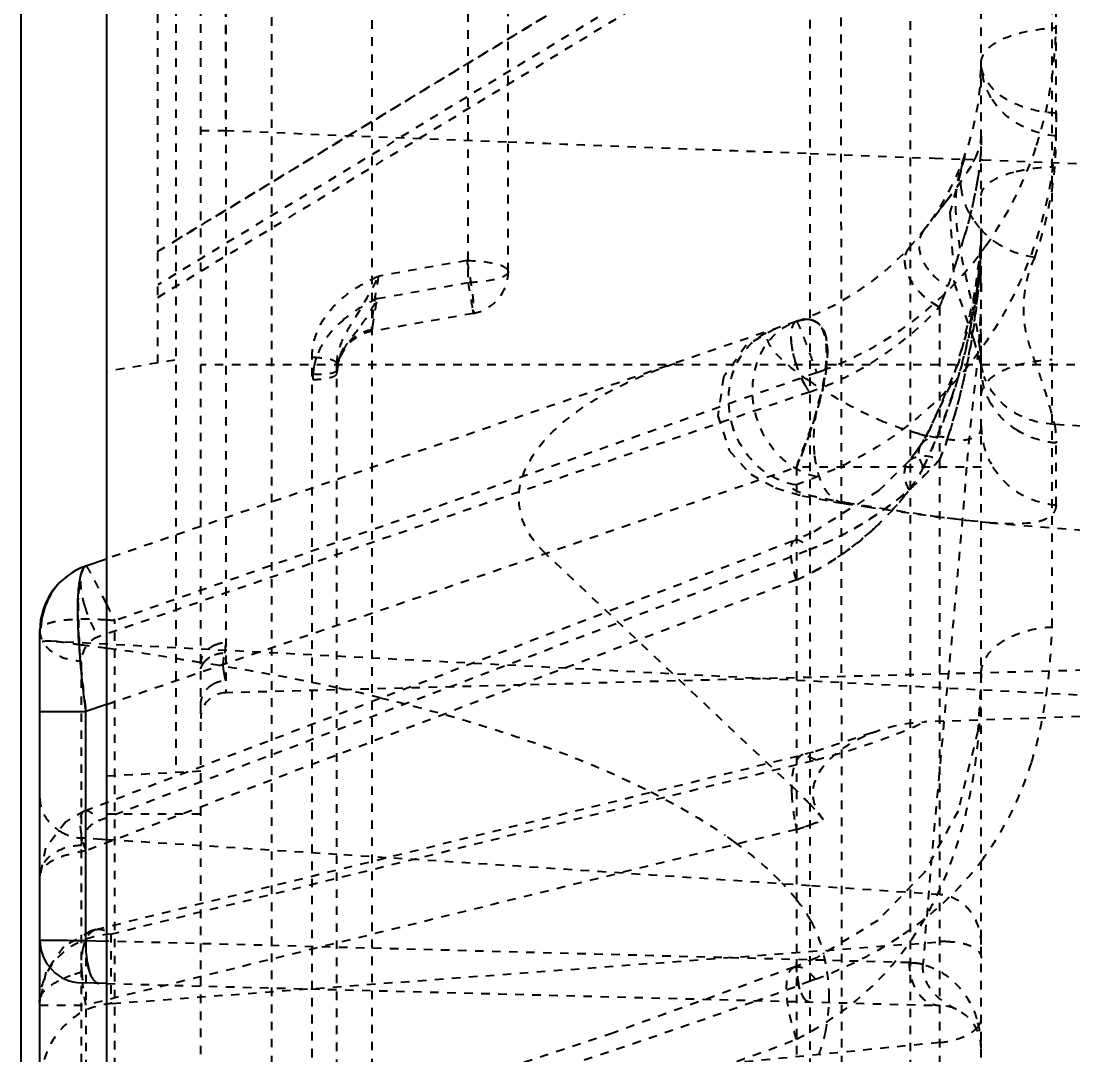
# Model space of a CAD drawing. Header units: millimetres. Extents: x 2748 to 3320, y 1427 to 1884.
# Drawn here: x 3198.16 to 3210.51, y 1689.84 to 1701.99 of the extents above; entities that cross this region are included whole.
import ezdxf

# ---------------------------------------------------------------- set-up
doc = ezdxf.new("R2010")
doc.units = ezdxf.units.MM
doc.linetypes.add('HIDDEN', pattern=[0.2, 0.1, -0.1])
doc.layers.add('21', color=7, linetype='Continuous')
doc.styles.get("Standard").update_dxf_attribs({"font": 'arial.ttf'})
doc.dimstyles.get("Standard").update_dxf_attribs({"dimtxt": 0.18, "dimasz": 0.18, "dimexe": 0.18, "dimexo": 0.0625, "dimgap": 0.09, "dimtad": 0, "dimtih": 1, "dimtoh": 1, "dimzin": 0, "dimdsep": 46, "dimtxsty": 'Standard', "dimcen": 0.09, "dimadec": 0, "dimazin": 0, "dimtfac": 1, "dimtofl": 0, "dimtmove": 0, "dimatfit": 3, "dimfxl": 0, "dimtolj": 1, "dimtzin": 0, "dimarcsym": 0})

# ---------------------------------------------------------------- blocks, each defined once
blk = doc.blocks.new('*D73')
at = {"color": 4, "lineweight": -2, "transparency": 16777216}
for p, q in [((3198.159, 1671.534), (3198.159, 1846.419)), ((3206.159, 1846.419), (3218.266, 1846.419)), ((3268.164, 1846.419), (3243.652, 1846.419)), ((3276.164, 1820.676), (3276.164, 1846.419))]:
    blk.add_line(p, q, dxfattribs=at)
at = {"color": 4, "transparency": 16777216}
for points in [[(3206.159, 1847.752), (3206.159, 1845.085), (3198.159, 1846.419)], [(3268.164, 1847.752), (3268.164, 1845.085), (3276.164, 1846.419)]]:
    blk.add_solid(points, dxfattribs=at)
at = {"layer": 'Defpoints', "color": 0, "transparency": 16777216}
for p in [(3276.164, 1846.419), (3276.164, 1820.676), (3198.159, 1671.534)]:
    blk.add_point(p, dxfattribs=at)
at = {"color": 6, "transparency": 16777216, "insert": (3230.959, 1846.419), "char_height": 8, "attachment_point": 5}
blk.add_mtext('\\A1;78.01', dxfattribs=at)

msp = doc.modelspace()

# ---------------------------------------------------------------- linework, layer by layer
at = {"layer": '21', "color": 8, "linetype": 'HIDDEN'}
for p, q in [((3203.394, 1774.883), (3203.407, 1698.918)), ((3203.881, 1699.048), (3203.881, 1774.383)), ((3200.269, 1586.253), (3200.269, 1773.081)), ((3202.279, 1759.399), (3202.279, 1586.253)), ((3201.099, 1758.635), (3201.099, 1621.184)), ((3208.604, 1676.887), (3208.604, 1757.231)), ((3209.434, 1618.215), (3209.434, 1756.243)), ((3207.424, 1623.903), (3207.424, 1721.749)), ((3199.975, 1720.952), (3199.975, 1693.162)), ((3207.773, 1720.832), (3207.801, 1680.042)), ((3199.764, 1697.971), (3199.764, 1713.011)), ((3210.268, 1694.872), (3210.268, 1704.291)), ((3210.314, 1700.64), (3210.314, 1704.01)), ((3200.562, 1703.538), (3200.562, 1694.099)), ((3199.764, 1698.744), (3205.275, 1702.096)), ((3204.93, 1702.033), (3199.764, 1698.891)), ((3200.269, 1700.703), (3200.562, 1700.703)), ((3200.562, 1700.703), (3203.881, 1700.571)), ((3207.424, 1700.435), (3208.887, 1700.379)), ((3208.887, 1700.379), (3209.239, 1700.366)), ((3209.24, 1700.401), (3209.066, 1699.74)), ((3209.24, 1700.401), (3209.24, 1700.402)), ((3209.239, 1700.366), (3209.452, 1700.358)), ((3209.452, 1700.358), (3210.922, 1700.303)), ((3208.977, 1699.813), (3209.003, 1699.847)), ((3209.066, 1699.74), (3209.116, 1698.915)), ((3209.434, 1699.542), (3209.401, 1698.998)), ((3209.432, 1699.434), (3209.43, 1699.368)), ((3209.432, 1699.368), (3209.432, 1699.434)), ((3209.431, 1699.369), (3209.322, 1698.53)), ((3209.431, 1699.299), (3209.432, 1699.368)), ((3203.394, 1699.177), (3202.356, 1698.993)), ((3202.342, 1698.731), (3203.407, 1698.918)), ((3209.43, 1698.912), (3209.43, 1699.005)), ((3203.468, 1698.555), (3202.282, 1698.346)), ((3208.945, 1698.633), (3208.945, 1681.633)), ((3209.322, 1698.53), (3209.075, 1697.717)), ((3209.433, 1698.074), (3209.43, 1698.547)), ((3207.265, 1698.462), (3199.164, 1695.672)), ((3207.017, 1698.376), (3206.675, 1698.181)), ((3206.675, 1698.181), (3206.408, 1697.808)), ((3201.576, 1647.615), (3201.576, 1698.037)), ((3209.428, 1697.962), (3209.42, 1698.141)), ((3209.433, 1697.926), (3209.433, 1698.074)), ((3199.964, 1698.006), (3199.164, 1697.875)), ((3213.334, 1697.951), (3200.269, 1697.951)), ((3201.869, 1647.689), (3201.869, 1697.963)), ((3209.429, 1697.958), (3209.428, 1697.962)), ((3209.434, 1697.917), (3209.434, 1697.911)), ((3207.501, 1697.858), (3199.259, 1694.944)), ((3209.075, 1697.717), (3208.769, 1697.086)), ((3207.416, 1697.631), (3199.072, 1694.758)), ((3208.824, 1697.181), (3208.729, 1697.018)), ((3216.99, 1696.774), (3210.296, 1697.252)), ((3208.762, 1697.073), (3208.728, 1697.017)), ((3208.71, 1696.987), (3208.582, 1696.816)), ((3208.674, 1696.935), (3208.583, 1696.817)), ((3208.728, 1697.016), (3208.674, 1696.935)), ((3208.729, 1697.018), (3208.71, 1696.987)), ((3208.728, 1697.016), (3208.728, 1697.016)), ((3210.314, 1696.302), (3210.314, 1697.033)), ((3208.584, 1696.819), (3208.229, 1696.472)), ((3208.582, 1696.816), (3208.584, 1696.819)), ((3199.164, 1693.962), (3207.265, 1696.751)), ((3207.265, 1696.751), (3207.265, 1684.679)), ((3209.434, 1696.751), (3207.265, 1696.751)), ((3207.253, 1696.541), (3207.501, 1696.635)), ((3208.229, 1696.472), (3207.44, 1695.973)), ((3207.33, 1696.414), (3207.7, 1696.343)), ((3207.7, 1696.343), (3207.827, 1696.323)), ((3207.896, 1696.322), (3207.827, 1696.323)), ((3208.903, 1696.167), (3209.596, 1696.092)), ((3209.588, 1696.093), (3209.534, 1696.097)), ((3209.534, 1696.097), (3216.99, 1695.51)), ((3207.439, 1695.973), (3207.25, 1695.894)), ((3198.906, 1692.712), (3207.25, 1695.894)), ((3207.251, 1695.895), (3207.25, 1695.894)), ((3199.072, 1692.598), (3207.416, 1695.78)), ((3207.265, 1692.949), (3204.317, 1695.736)), ((3207.265, 1695.425), (3198.921, 1692.243)), ((3199.259, 1686.709), (3199.259, 1694.944)), ((3210.96, 1694.051), (3198.508, 1694.704)), ((3198.869, 1686.957), (3198.869, 1694.473)), ((3200.488, 1694.418), (3200.267, 1694.453)), ((3213.04, 1694.426), (3200.562, 1694.099)), ((3216.99, 1694.038), (3208.767, 1693.756)), ((3208.152, 1693.627), (3207.461, 1693.402)), ((3199.039, 1691.318), (3207.343, 1693.372)), ((3207.461, 1693.402), (3207.343, 1693.372)), ((3207.489, 1693.311), (3207.343, 1693.372)), ((3199.213, 1691.264), (3207.489, 1693.311)), ((3200.269, 1693.177), (3199.164, 1693.119)), ((3198.906, 1692.712), (3198.683, 1692.584)), ((3199.164, 1692.675), (3200.269, 1692.675)), ((3198.683, 1692.584), (3198.447, 1692.275)), ((3207.265, 1692.494), (3198.921, 1690.43)), ((3199.107, 1692.376), (3198.869, 1692.392)), ((3199.164, 1692.373), (3199.107, 1692.376)), ((3200.269, 1692.302), (3199.164, 1692.373)), ((3198.447, 1692.275), (3198.379, 1691.951)), ((3201.869, 1692.199), (3200.269, 1692.302)), ((3202.448, 1692.161), (3201.869, 1692.199)), ((3208.54, 1691.755), (3207.424, 1691.831)), ((3208.945, 1691.728), (3208.54, 1691.755)), ((3208.22, 1691.424), (3207.5, 1690.985)), ((3199.213, 1691.264), (3199.213, 1690.447)), ((3198.661, 1691.116), (3198.45, 1690.818)), ((3198.921, 1691.187), (3198.921, 1687.552)), ((3208.588, 1690.929), (3199.164, 1691.181)), ((3199.229, 1690.448), (3208.945, 1691.173)), ((3207.24, 1690.877), (3205.108, 1690.102)), ((3207.5, 1690.985), (3207.24, 1690.877)), ((3207.24, 1690.877), (3207.24, 1690.877)), ((3198.45, 1690.818), (3198.379, 1690.475)), ((3199.164, 1690.683), (3208.945, 1690.426)), ((3207.425, 1690.71), (3207.313, 1690.669)), ((3207.489, 1690.733), (3207.425, 1690.71)), ((3198.379, 1690.43), (3198.921, 1690.43)), ((3205.108, 1690.102), (3202.064, 1689.089)), ((3208.945, 1689.989), (3199.213, 1689.026))]:
    msp.add_line(p, q, dxfattribs=at)
at = {"layer": '21', "color": 7, "linetype": 'Continuous'}
for p, q in [((3199.164, 1711.377), (3199.164, 1688.401)), ((3198.921, 1695.589), (3199.164, 1695.672)), ((3198.379, 1687.901), (3198.379, 1694.84)), ((3199.164, 1693.962), (3198.921, 1693.878)), ((3198.379, 1693.878), (3198.921, 1693.878)), ((3198.921, 1691.187), (3198.921, 1693.878)), ((3198.921, 1691.187), (3199.164, 1691.181)), ((3199.164, 1690.683), (3198.869, 1690.69))]:
    msp.add_line(p, q, dxfattribs=at)
at = {"layer": '21', "color": 8, "linetype": 'HIDDEN'}
for points in [[(3209.401, 1698.998), (3209.173, 1697.988), (3208.824, 1697.181)], [(3209.116, 1698.915), (3209.342, 1698.252), (3209.429, 1697.958)], [(3209.428, 1697.962), (3209.43, 1697.949), (3209.434, 1697.917)], [(3206.408, 1697.808), (3206.342, 1697.353), (3206.476, 1696.947), (3206.727, 1696.666)], [(3206.727, 1696.666), (3207.019, 1696.505), (3207.33, 1696.414)], [(3207.825, 1696.323), (3208.094, 1696.283), (3208.903, 1696.167)], [(3209.434, 1694.322), (3209.394, 1693.651), (3209.162, 1692.71), (3208.767, 1691.989), (3208.22, 1691.424)], [(3199.039, 1691.318), (3198.982, 1691.302), (3198.661, 1691.116)]]:
    msp.add_lwpolyline(points, dxfattribs=at)
for centre, radius, start, end in [((3206.218, 1701.502), 3.216, 289.0001, 360), ((3206.146, 1700.639), 4.168, 339.9836, 0.0058), ((3205.978, 1701.862), 4.317, 324.3959, 342.0281), ((3208.313, 1700.885), 1.167, 331.9689, 333.7869), ((3147.379, 1747.238), 77.74, 322.14274, 322.36654), ((3187.538, 1716.235), 27.006, 322.4324, 322.5469), ((3193.999, 1711.294), 18.872, 322.6604, 322.7818), ((3210.117, 1700.171), 0.931, 207.2572, 214.9188), ((3210.144, 1700.19), 0.964, 214.9174, 221.3642), ((3200.631, 1701.975), 8.965, 341.6819, 343.2237), ((3201.427, 1701.732), 8.133, 343.2065, 343.6351), ((3201.392, 1701.743), 8.169, 343.2415, 343.6125), ((3201.828, 1701.615), 7.715, 343.6106, 344.1664), ((3200.604, 1701.983), 8.994, 341.6565, 343.1878), ((3203.845, 1699.581), 5.589, 356.7268, 357.8188), ((3293.29, 1698.797), 83.86, 179.65699, 179.85752), ((3206.023, 1701.832), 4.263, 323.3547, 324.3784), ((3200, 1702.179), 9.628, 339.9302, 341.6813), ((3199.983, 1702.186), 9.647, 341.4287, 341.7009), ((3203.689, 1699.591), 5.745, 354.1514, 356.7191), ((3203.381, 1699.048), 0.5, 280, 0), ((3199.961, 1702.193), 9.669, 341.1902, 341.4287), ((3209.371, 1699.498), 0.704, 223.8247, 242.299), ((3203.417, 1699.619), 6.019, 352.3795, 353.2566), ((3203.518, 1699.607), 5.917, 353.2566, 354.1588), ((3280.129, 1698.843), 70.699, 179.94386, 180.23941), ((3205.655, 1700.11), 3.606, 337.2138, 339.9794), ((3203.067, 1699.67), 6.373, 348.1491, 352.3449), ((3203.021, 1699.689), 6.421, 349.0688, 352.1856), ((3206.14, 1699.908), 3.081, 335.5476, 337.1675), ((3206.213, 1701.126), 3.696, 288.9884, 317.4624), ((3202.437, 1699.8), 7.016, 341.544, 349.0838), ((3202.369, 1697.854), 0.5, 100, 180), ((3202.438, 1697.763), 0.857, 150.6095, 161.3243), ((3202.385, 1697.781), 0.801, 161.3363, 168.9583), ((3202.325, 1697.793), 0.739, 168.9663, 175.9587), ((3210.19, 1698.085), 0.771, 189.4394, 200.4965), ((3131.271, 1697.57), 78.163, 0.01283, 0.26112), ((3202.38, 1697.779), 0.796, 175.226, 179.9989), ((3205.998, 1702.054), 4.456, 289.7094, 290.6799), ((3210.667, 1702.513), 5.757, 235.5385, 237.4517), ((3202.205, 1699.878), 7.26, 336.3096, 341.5438), ((3210.356, 1697.235), 0.921, 180.0378, 209.2604), ((3209.439, 1699.897), 2.853, 255.1817, 257.4236), ((3201.788, 1700.054), 7.713, 334.6487, 336.3569), ((3203.016, 1699.527), 6.377, 334.2037, 336.2641), ((3206.016, 1699.436), 3.914, 290.9463, 318.432), ((3207.299, 1697.47), 1.623, 322.5666, 326.2196), ((3205.76, 1698.634), 3.553, 313.2895, 322.7427), ((3205.622, 1698.758), 3.738, 317.5959, 322.5127), ((3205.721, 1698.669), 3.605, 313.3776, 317.5862), ((3205.858, 1698.515), 3.398, 303.8369, 311.5402), ((3205.77, 1698.617), 3.534, 311.5057, 313.3689), ((3205.955, 1698.372), 3.226, 297.8011, 303.8101), ((3205.945, 1698.4), 3.255, 293.9287, 297.7272), ((3206.01, 1698.269), 3.109, 293.8058, 297.788), ((3249.08, 1719.572), 55.575, 206.0705, 206.3041), ((3198.916, 1691.739), 3.224, 83.8973, 85.6497), ((3199.17, 1694.473), 0.302, 109.0494, 179.9506), ((3196.571, 1675.282), 19.513, 82.3695, 83.2974), ((3199.869, 1694.689), 0.694, 349.7923, 359.9959), ((3196.331, 1668.546), 26.204, 77.7985, 80.8728), ((3200.57, 1693.798), 0.301, 91.5, 180), ((3197.02, 1671.797), 22.88, 76.4575, 77.7625), ((3208.813, 1692.979), 1.606, 178.9748, 182.5282), ((3204.835, 1690.382), 3.534, 42.8876, 46.565), ((3204.588, 1690.149), 3.875, 41.7129, 42.9234), ((3204.392, 1689.975), 4.136, 39.5019, 41.7029), ((3205.754, 1697.284), 5.022, 289.4241, 291.3582), ((3210.012, 1693.101), 2.813, 191.0445, 192.47), ((3205.683, 1697.487), 5.238, 287.5825, 288.8181), ((3205.709, 1697.41), 5.156, 288.8195, 289.4304), ((3198.91, 1692.954), 0.565, 239.835, 259.9052), ((3198.902, 1692.916), 0.525, 259.9485, 266.316), ((3203.264, 1687.862), 5.55, 53.8708, 55.2305), ((3072.471, -305.452), 2001.838, 86.1345, 86.277251), ((3204.891, 1689.744), 3.057, 39.0385, 43.8247), ((3205.741, 1690.545), 1.905, 11.2335, 14.8625), ((3205.644, 1690.527), 2.004, 359.9667, 11.1812), ((3208.562, 1690.15), 0.78, 76.0297, 88.0716), ((3199.197, 1689.507), 1.347, 109.9576, 113.3336), ((3199.246, 1689.375), 1.488, 104.0854, 109.9884), ((3201.707, 1690.999), 2.841, 183.5532, 186.0899), ((3174.587, 1780.729), 95.822, 289.62886, 289.97015), ((3205.615, 1690.526), 2.033, 358.146, 0.0001), ((3172.053, 1787.931), 103.456, 287.88325, 289.61103), ((3205.657, 1690.523), 1.991, 348.0047, 358.1856), ((3208.932, 1689.924), 0.502, 0, 88.5), ((3208.28, 1689.924), 1.154, 359.9914, 14.8561), ((3205.788, 1690.496), 1.857, 339.4402, 347.9879)]:
    msp.add_arc(centre, radius, start, end, dxfattribs=at)
at = {"layer": '21', "color": 7, "linetype": 'Continuous'}
for centre, radius, start, end in [((3199.183, 1694.828), 0.804, 109, 180), ((3199.179, 1694.85), 0.783, 131.7487, 153.5726), ((3198.882, 1691.193), 0.502, 179.9982, 268.4987)]:
    msp.add_arc(centre, radius, start, end, dxfattribs=at)
at = {"layer": '21', "color": 8, "linetype": 'HIDDEN'}
msp.add_ellipse((3208.932, 1690.938), major_axis=(0.502, 0.056), ratio=0.461867, start_param=1.335607, end_param=1.493544, dxfattribs=at)
for points, knots in [([(3200.556, 1702.945), (3200.557, 1702.779), (3200.558, 1702.031), (3200.56, 1701.284), (3200.562, 1700.703)], [0, 0, 0, 0, 0.222553, 1, 1, 1, 1]), ([(3209.434, 1701.502), (3209.434, 1701.555), (3209.505, 1701.679), (3209.707, 1701.802), (3209.989, 1701.881), (3210.203, 1701.906), (3210.314, 1701.91)], [0, 0, 0, 0, 0.15341, 0.377449, 0.676397, 1, 1, 1, 1]), ([(3210.085, 1700.53), (3210.121, 1700.643), (3210.247, 1701.093), (3210.303, 1701.561), (3210.314, 1701.91)], [0, 0, 0, 0, 0.253616, 1, 1, 1, 1]), ([(3210.314, 1700.908), (3210.212, 1700.913), (3210.006, 1700.944), (3209.722, 1701.057), (3209.499, 1701.242), (3209.434, 1701.421), (3209.434, 1701.502)], [0, 0, 0, 0, 0.266391, 0.537599, 0.787682, 1, 1, 1, 1]), ([(3209.552, 1701.088), (3209.532, 1701.121), (3209.467, 1701.25), (3209.434, 1701.396), (3209.434, 1701.502)], [0, 0, 0, 0, 0.266802, 1, 1, 1, 1]), ([(3210.314, 1700.64), (3210.16, 1700.651), (3209.931, 1700.725), (3209.683, 1700.905), (3209.589, 1701.025), (3209.552, 1701.088)], [0, 0, 0, 0, 0.506354, 0.759449, 1, 1, 1, 1]), ([(3210.314, 1700.908), (3210.315, 1700.37), (3210.145, 1699.357), (3209.473, 1698.081), (3208.572, 1697.165), (3207.86, 1696.772), (3207.501, 1696.635)], [0, 0, 0, 0, 0.297817, 0.556486, 0.78724, 1, 1, 1, 1]), ([(3209.027, 1699.878), (3209.13, 1700.014), (3209.305, 1700.238), (3209.434, 1700.516), (3209.434, 1700.636)], [0, 0, 0, 0, 0.586942, 1, 1, 1, 1]), ([(3209.359, 1700.369), (3209.371, 1700.393), (3209.409, 1700.477), (3209.434, 1700.569), (3209.434, 1700.636)], [0, 0, 0, 0, 0.281575, 1, 1, 1, 1]), ([(3209.434, 1700.636), (3209.434, 1700.591), (3209.43, 1700.41), (3209.408, 1700.229), (3209.385, 1700.095)], [0, 0, 0, 0, 0.245106, 1, 1, 1, 1]), ([(3209.434, 1700.635), (3209.434, 1700.597), (3209.431, 1700.44), (3209.415, 1700.283), (3209.397, 1700.166)], [0, 0, 0, 0, 0.245946, 1, 1, 1, 1]), ([(3209.42, 1698.141), (3209.394, 1698.369), (3209.299, 1698.806), (3209.156, 1699.414), (3209.115, 1699.955), (3209.192, 1700.27), (3209.24, 1700.402)], [0, 0, 0, 0, 0.299533, 0.583267, 0.81618, 1, 1, 1, 1]), ([(3209.147, 1700.039), (3209.166, 1700.065), (3209.236, 1700.161), (3209.302, 1700.26), (3209.342, 1700.337)], [0, 0, 0, 0, 0.273825, 1, 1, 1, 1]), ([(3209.845, 1700.224), (3209.878, 1700.232), (3210.017, 1700.261), (3210.158, 1700.275), (3210.267, 1700.278)], [0, 0, 0, 0, 0.236033, 1, 1, 1, 1]), ([(3209.397, 1700.166), (3209.388, 1700.107), (3209.346, 1699.862), (3209.284, 1699.621), (3209.23, 1699.44)], [0, 0, 0, 0, 0.24031, 1, 1, 1, 1]), ([(3209.544, 1700.101), (3209.563, 1700.114), (3209.657, 1700.17), (3209.762, 1700.204), (3209.845, 1700.224)], [0, 0, 0, 0, 0.212559, 1, 1, 1, 1]), ([(3209.028, 1699.879), (3209.038, 1699.893), (3209.078, 1699.946), (3209.118, 1699.999), (3209.147, 1700.039)], [0, 0, 0, 0, 0.260775, 1, 1, 1, 1]), ([(3209.385, 1700.095), (3209.377, 1700.047), (3209.341, 1699.85), (3209.292, 1699.656), (3209.25, 1699.51)], [0, 0, 0, 0, 0.242128, 1, 1, 1, 1]), ([(3209.434, 1699.939), (3209.434, 1699.953), (3209.446, 1700.02), (3209.5, 1700.071), (3209.544, 1700.101)], [0, 0, 0, 0, 0.211974, 1, 1, 1, 1]), ([(3208.758, 1699.53), (3208.782, 1699.561), (3208.872, 1699.677), (3208.962, 1699.793), (3209.027, 1699.878)], [0, 0, 0, 0, 0.269093, 1, 1, 1, 1]), ([(3208.758, 1699.53), (3208.731, 1699.495), (3208.696, 1699.406), (3208.707, 1699.268), (3208.763, 1699.132), (3208.824, 1699.051), (3208.862, 1699.012)], [0, 0, 0, 0, 0.233793, 0.473997, 0.715422, 1, 1, 1, 1]), ([(3209.043, 1697.098), (3209.168, 1697.477), (3209.356, 1698.287), (3209.434, 1699.114), (3209.434, 1699.542)], [0, 0, 0, 0, 0.482773, 1, 1, 1, 1]), ([(3209.659, 1699.355), (3209.635, 1699.369), (3209.549, 1699.426), (3209.471, 1699.496), (3209.42, 1699.553)], [0, 0, 0, 0, 0.260973, 1, 1, 1, 1]), ([(3209.432, 1699.434), (3209.428, 1699.231), (3209.383, 1698.441), (3209.221, 1697.658), (3209.043, 1697.098)], [0, 0, 0, 0, 0.257497, 1, 1, 1, 1]), ([(3209.434, 1699.489), (3209.434, 1699.488), (3209.433, 1699.469), (3209.433, 1699.451), (3209.432, 1699.434)], [0, 0, 0, 0, 0.098453, 1, 1, 1, 1]), ([(3207.572, 1697.884), (3207.944, 1698.025), (3208.649, 1698.402), (3209.21, 1698.974), (3209.444, 1699.287)], [0, 0, 0, 0, 0.503928, 1, 1, 1, 1]), ([(3208.588, 1699.328), (3208.58, 1699.319), (3208.546, 1699.275), (3208.534, 1699.217), (3208.534, 1699.174)], [0, 0, 0, 0, 0.218666, 1, 1, 1, 1]), ([(3208.588, 1699.328), (3208.58, 1699.32), (3208.548, 1699.278), (3208.535, 1699.224), (3208.534, 1699.183)], [0, 0, 0, 0, 0.220347, 1, 1, 1, 1]), ([(3210.062, 1699.213), (3209.955, 1699.227), (3209.815, 1699.269), (3209.689, 1699.337), (3209.659, 1699.355)], [0, 0, 0, 0, 0.753988, 1, 1, 1, 1]), ([(3203.394, 1699.177), (3203.409, 1699.103), (3203.428, 1698.993), (3203.45, 1698.851), (3203.463, 1698.756), (3203.471, 1698.677), (3203.476, 1698.614), (3203.475, 1698.581), (3203.473, 1698.556), (3203.468, 1698.555)], [0, 0, 0, 0, 0.359228, 0.531176, 0.685862, 0.815505, 0.913779, 0.975579, 1, 1, 1, 1]), ([(3203.394, 1699.177), (3203.51, 1699.176), (3203.668, 1699.16), (3203.829, 1699.113), (3203.881, 1699.068), (3203.881, 1699.048)], [0, 0, 0, 0, 0.666451, 0.882964, 1, 1, 1, 1]), ([(3208.534, 1699.183), (3208.534, 1699.168), (3208.538, 1699.102), (3208.559, 1699.037), (3208.581, 1698.99)], [0, 0, 0, 0, 0.222461, 1, 1, 1, 1]), ([(3208.534, 1699.174), (3208.536, 1699.058), (3208.652, 1698.833), (3208.838, 1698.683), (3208.945, 1698.633)], [0, 0, 0, 0, 0.493557, 1, 1, 1, 1]), ([(3210.062, 1699.213), (3209.988, 1699.066), (3209.93, 1698.819), (3209.926, 1698.488), (3209.974, 1698.238), (3210.063, 1697.995), (3210.18, 1697.669), (3210.247, 1697.417), (3210.296, 1697.252)], [0, 0, 0, 0, 0.243148, 0.363667, 0.487295, 0.616024, 0.745461, 1, 1, 1, 1]), ([(3203.881, 1699.048), (3203.881, 1699.028), (3203.831, 1698.983), (3203.674, 1698.935), (3203.52, 1698.919), (3203.407, 1698.918)], [0, 0, 0, 0, 0.117731, 0.333438, 1, 1, 1, 1]), ([(3201.576, 1698.037), (3201.576, 1698.144), (3201.623, 1698.362), (3201.807, 1698.636), (3202.061, 1698.846), (3202.255, 1698.949), (3202.356, 1698.993)], [0, 0, 0, 0, 0.247366, 0.496226, 0.747517, 1, 1, 1, 1]), ([(3201.869, 1697.963), (3201.869, 1698.059), (3201.921, 1698.25), (3202.128, 1698.572), (3202.274, 1698.82), (3202.356, 1698.993)], [0, 0, 0, 0, 0.250373, 0.500368, 1, 1, 1, 1]), ([(3202.356, 1698.993), (3202.344, 1698.927), (3202.322, 1698.799), (3202.295, 1698.62), (3202.281, 1698.486), (3202.275, 1698.405), (3202.273, 1698.374), (3202.275, 1698.363)], [0, 0, 0, 0, 0.31284, 0.612902, 0.856859, 0.94359, 1, 1, 1, 1]), ([(3203.407, 1698.918), (3203.413, 1698.885), (3203.431, 1698.779), (3203.45, 1698.674), (3203.461, 1698.601)], [0, 0, 0, 0, 0.312852, 1, 1, 1, 1]), ([(3208.581, 1698.99), (3208.601, 1698.949), (3208.693, 1698.803), (3208.831, 1698.687), (3208.945, 1698.633)], [0, 0, 0, 0, 0.264103, 1, 1, 1, 1]), ([(3209.434, 1698.911), (3209.434, 1698.732), (3209.406, 1698.009), (3209.304, 1697.293), (3209.262, 1696.752)], [0, 0, 0, 0, 0.249003, 1, 1, 1, 1]), ([(3202.156, 1698.422), (3202.173, 1698.445), (3202.243, 1698.543), (3202.303, 1698.648), (3202.342, 1698.731)], [0, 0, 0, 0, 0.239305, 1, 1, 1, 1]), ([(3202.287, 1698.395), (3202.29, 1698.415), (3202.308, 1698.527), (3202.325, 1698.639), (3202.342, 1698.731)], [0, 0, 0, 0, 0.178396, 1, 1, 1, 1]), ([(3203.461, 1698.601), (3203.462, 1698.595), (3203.464, 1698.584), (3203.467, 1698.568), (3203.466, 1698.561), (3203.469, 1698.555), (3203.468, 1698.555)], [0, 0, 0, 0, 0.432404, 0.745279, 0.935459, 1, 1, 1, 1]), ([(3201.943, 1698.121), (3201.958, 1698.149), (3202.021, 1698.255), (3202.102, 1698.348), (3202.156, 1698.422)], [0, 0, 0, 0, 0.257151, 1, 1, 1, 1]), ([(3206.809, 1697.295), (3206.731, 1697.521), (3206.725, 1697.909), (3206.973, 1698.305), (3207.165, 1698.427), (3207.265, 1698.462)], [0, 0, 0, 0, 0.522614, 0.767125, 1, 1, 1, 1]), ([(3207.265, 1698.462), (3207.232, 1698.45), (3207.191, 1698.349), (3207.198, 1698.263), (3207.203, 1698.209)], [0, 0, 0, 0, 0.390669, 1, 1, 1, 1]), ([(3207.265, 1698.462), (3207.24, 1698.453), (3207.201, 1698.386), (3207.194, 1698.222), (3207.221, 1698.082), (3207.25, 1697.987)], [0, 0, 0, 0, 0.160047, 0.402006, 1, 1, 1, 1]), ([(3207.265, 1698.462), (3207.28, 1698.467), (3207.332, 1698.483), (3207.39, 1698.489), (3207.429, 1698.482)], [0, 0, 0, 0, 0.272976, 1, 1, 1, 1]), ([(3207.265, 1696.751), (3207.36, 1696.98), (3207.489, 1697.323), (3207.597, 1697.776), (3207.627, 1698.068), (3207.612, 1698.292), (3207.533, 1698.449), (3207.395, 1698.497), (3207.309, 1698.477), (3207.265, 1698.462)], [0, 0, 0, 0, 0.366935, 0.540677, 0.688765, 0.799023, 0.872217, 0.932067, 1, 1, 1, 1]), ([(3207.265, 1698.462), (3207.309, 1698.477), (3207.396, 1698.497), (3207.535, 1698.449), (3207.618, 1698.294), (3207.634, 1698.069), (3207.601, 1697.777), (3207.49, 1697.324), (3207.362, 1696.98), (3207.265, 1696.751)], [0, 0, 0, 0, 0.068216, 0.128472, 0.20194, 0.311373, 0.459806, 0.633123, 1, 1, 1, 1]), ([(3207.265, 1696.751), (3207.36, 1696.98), (3207.489, 1697.323), (3207.595, 1697.776), (3207.626, 1698.067), (3207.611, 1698.291), (3207.533, 1698.449), (3207.395, 1698.498), (3207.309, 1698.477), (3207.265, 1698.462)], [0, 0, 0, 0, 0.367029, 0.540745, 0.688856, 0.7992, 0.872401, 0.932114, 1, 1, 1, 1]), ([(3207.265, 1696.751), (3207.362, 1696.98), (3207.49, 1697.324), (3207.601, 1697.777), (3207.634, 1698.069), (3207.617, 1698.294), (3207.535, 1698.45), (3207.396, 1698.497), (3207.309, 1698.477), (3207.265, 1698.462)], [0, 0, 0, 0, 0.366864, 0.540185, 0.688608, 0.798037, 0.871499, 0.931803, 1, 1, 1, 1]), ([(3207.427, 1698.48), (3207.414, 1698.483), (3207.36, 1698.488), (3207.305, 1698.475), (3207.265, 1698.462)], [0, 0, 0, 0, 0.230261, 1, 1, 1, 1]), ([(3207.265, 1698.462), (3207.269, 1698.463), (3207.276, 1698.443), (3207.29, 1698.421), (3207.311, 1698.367), (3207.339, 1698.299), (3207.374, 1698.208), (3207.429, 1698.06), (3207.472, 1697.941), (3207.501, 1697.858)], [0, 0, 0, 0, 0.01727, 0.066553, 0.14924, 0.266237, 0.416925, 0.594784, 1, 1, 1, 1]), ([(3207.429, 1698.482), (3207.459, 1698.477), (3207.521, 1698.452), (3207.591, 1698.362), (3207.626, 1698.225), (3207.629, 1698.119), (3207.627, 1698.059)], [0, 0, 0, 0, 0.177599, 0.378633, 0.645638, 1, 1, 1, 1]), ([(3202.275, 1698.363), (3202.165, 1698.342), (3201.953, 1698.226), (3201.869, 1697.998), (3201.869, 1697.889)], [0, 0, 0, 0, 0.505714, 1, 1, 1, 1]), ([(3202.282, 1698.346), (3202.278, 1698.345), (3202.276, 1698.355), (3202.276, 1698.36), (3202.276, 1698.363)], [0, 0, 0, 0, 0.578528, 1, 1, 1, 1]), ([(3202.282, 1698.346), (3202.281, 1698.346), (3202.283, 1698.353), (3202.282, 1698.359), (3202.285, 1698.377), (3202.286, 1698.388), (3202.287, 1698.395)], [0, 0, 0, 0, 0.062801, 0.252825, 0.566541, 1, 1, 1, 1]), ([(3206.526, 1697.197), (3206.451, 1697.414), (3206.446, 1697.798), (3206.697, 1698.203), (3206.905, 1698.338), (3207.017, 1698.376)], [0, 0, 0, 0, 0.491563, 0.745974, 1, 1, 1, 1]), ([(3207.409, 1697.766), (3207.321, 1697.827), (3207.169, 1697.939), (3207.008, 1698.093), (3206.935, 1698.207), (3206.915, 1698.283), (3206.951, 1698.347), (3206.993, 1698.368), (3207.017, 1698.376)], [0, 0, 0, 0, 0.370547, 0.65833, 0.763322, 0.842638, 0.91323, 1, 1, 1, 1]), ([(3209.304, 1698.361), (3209.289, 1698.293), (3209.228, 1698.021), (3209.151, 1697.754), (3209.085, 1697.557)], [0, 0, 0, 0, 0.252599, 1, 1, 1, 1]), ([(3207.203, 1698.209), (3207.205, 1698.191), (3207.215, 1698.116), (3207.233, 1698.042), (3207.25, 1697.987)], [0, 0, 0, 0, 0.23149, 1, 1, 1, 1]), ([(3201.869, 1697.963), (3201.869, 1697.974), (3201.838, 1698.001), (3201.741, 1698.027), (3201.646, 1698.037), (3201.576, 1698.037)], [0, 0, 0, 0, 0.108402, 0.330973, 1, 1, 1, 1]), ([(3209.434, 1697.911), (3209.434, 1697.93), (3209.433, 1698.006), (3209.427, 1698.083), (3209.42, 1698.141)], [0, 0, 0, 0, 0.237858, 1, 1, 1, 1]), ([(3204.317, 1695.736), (3204.216, 1695.831), (3204.042, 1696.05), (3203.974, 1696.468), (3204.123, 1696.852), (3204.382, 1697.164), (3204.702, 1697.424), (3205.179, 1697.714), (3205.569, 1697.877), (3205.835, 1697.969)], [0, 0, 0, 0, 0.126622, 0.247675, 0.367929, 0.490645, 0.615745, 0.742646, 1, 1, 1, 1]), ([(3207.25, 1697.987), (3207.279, 1697.891), (3207.328, 1697.768), (3207.398, 1697.656), (3207.416, 1697.631)], [0, 0, 0, 0, 0.764259, 1, 1, 1, 1]), ([(3207.25, 1697.987), (3207.256, 1697.965), (3207.284, 1697.879), (3207.32, 1697.794), (3207.353, 1697.733)], [0, 0, 0, 0, 0.240703, 1, 1, 1, 1]), ([(3209.434, 1697.588), (3209.434, 1697.622), (3209.466, 1697.723), (3209.611, 1697.859), (3209.758, 1697.919), (3209.845, 1697.945)], [0, 0, 0, 0, 0.179367, 0.528921, 1, 1, 1, 1]), ([(3209.551, 1697.492), (3209.532, 1697.525), (3209.468, 1697.656), (3209.434, 1697.803), (3209.434, 1697.911)], [0, 0, 0, 0, 0.263421, 1, 1, 1, 1]), ([(3209.845, 1697.945), (3209.878, 1697.955), (3210.016, 1697.991), (3210.159, 1698.01), (3210.266, 1698.014)], [0, 0, 0, 0, 0.246718, 1, 1, 1, 1]), ([(3201.584, 1697.779), (3201.652, 1697.78), (3201.744, 1697.789), (3201.838, 1697.816), (3201.869, 1697.842), (3201.869, 1697.854)], [0, 0, 0, 0, 0.668761, 0.884719, 1, 1, 1, 1]), ([(3201.587, 1697.845), (3201.653, 1697.841), (3201.744, 1697.843), (3201.838, 1697.861), (3201.869, 1697.884), (3201.87, 1697.895)], [0, 0, 0, 0, 0.670638, 0.89122, 1, 1, 1, 1]), ([(3210.296, 1697.252), (3210.122, 1697.259), (3209.769, 1697.362), (3209.529, 1697.651), (3209.467, 1697.815)], [0, 0, 0, 0, 0.499777, 1, 1, 1, 1]), ([(3207.353, 1697.733), (3207.358, 1697.724), (3207.377, 1697.689), (3207.399, 1697.655), (3207.416, 1697.631)], [0, 0, 0, 0, 0.262636, 1, 1, 1, 1]), ([(3207.478, 1696.9), (3207.471, 1696.963), (3207.461, 1697.219), (3207.506, 1697.478), (3207.57, 1697.66)], [0, 0, 0, 0, 0.246296, 1, 1, 1, 1]), ([(3208.295, 1697.279), (3208.234, 1697.304), (3207.984, 1697.415), (3207.745, 1697.549), (3207.57, 1697.66)], [0, 0, 0, 0, 0.240964, 1, 1, 1, 1]), ([(3209.085, 1697.557), (3209.067, 1697.506), (3208.997, 1697.304), (3208.918, 1697.105), (3208.854, 1696.96)], [0, 0, 0, 0, 0.253401, 1, 1, 1, 1]), ([(3209.862, 1697.179), (3209.829, 1697.198), (3209.707, 1697.281), (3209.606, 1697.396), (3209.551, 1697.492)], [0, 0, 0, 0, 0.255653, 1, 1, 1, 1]), ([(3207.501, 1696.635), (3207.346, 1696.669), (3207.044, 1696.842), (3206.864, 1697.134), (3206.809, 1697.295)], [0, 0, 0, 0, 0.482377, 1, 1, 1, 1]), ([(3207.253, 1696.541), (3207.094, 1696.569), (3206.776, 1696.731), (3206.583, 1697.03), (3206.526, 1697.197)], [0, 0, 0, 0, 0.475461, 1, 1, 1, 1]), ([(3208.71, 1697.139), (3208.677, 1697.147), (3208.536, 1697.187), (3208.398, 1697.236), (3208.295, 1697.279)], [0, 0, 0, 0, 0.233874, 1, 1, 1, 1]), ([(3209.434, 1697.234), (3209.434, 1697.202), (3209.417, 1697.132), (3209.355, 1697.096), (3209.323, 1697.085)], [0, 0, 0, 0, 0.490816, 1, 1, 1, 1]), ([(3210.314, 1697.033), (3210.276, 1697.035), (3210.118, 1697.058), (3209.965, 1697.117), (3209.862, 1697.179)], [0, 0, 0, 0, 0.240611, 1, 1, 1, 1]), ([(3210.296, 1697.252), (3210.299, 1697.233), (3210.309, 1697.16), (3210.314, 1697.087), (3210.314, 1697.033)], [0, 0, 0, 0, 0.260915, 1, 1, 1, 1]), ([(3208.728, 1697.016), (3208.752, 1697.055), (3208.858, 1697.121), (3208.976, 1697.111), (3209.043, 1697.098)], [0, 0, 0, 0, 0.395305, 1, 1, 1, 1]), ([(3208.729, 1697.018), (3208.753, 1697.056), (3208.859, 1697.121), (3208.977, 1697.111), (3209.043, 1697.098)], [0, 0, 0, 0, 0.39996, 1, 1, 1, 1]), ([(3209.323, 1697.085), (3209.258, 1697.063), (3209.083, 1697.062), (3208.917, 1697.09), (3208.818, 1697.112)], [0, 0, 0, 0, 0.404667, 1, 1, 1, 1]), ([(3208.703, 1696.909), (3208.703, 1696.919), (3208.703, 1696.957), (3208.714, 1696.994), (3208.728, 1697.016)], [0, 0, 0, 0, 0.282586, 1, 1, 1, 1]), ([(3208.703, 1696.909), (3208.703, 1696.919), (3208.703, 1696.956), (3208.714, 1696.994), (3208.728, 1697.016)], [0, 0, 0, 0, 0.278343, 1, 1, 1, 1]), ([(3208.945, 1696.838), (3208.847, 1696.728), (3208.408, 1696.286), (3207.861, 1695.95), (3207.416, 1695.78)], [0, 0, 0, 0, 0.235751, 1, 1, 1, 1]), ([(3207.825, 1696.323), (3207.782, 1696.33), (3207.688, 1696.374), (3207.584, 1696.505), (3207.511, 1696.687), (3207.486, 1696.826), (3207.478, 1696.9)], [0, 0, 0, 0, 0.185289, 0.411867, 0.688537, 1, 1, 1, 1]), ([(3208.588, 1696.483), (3208.556, 1696.544), (3208.515, 1696.659), (3208.551, 1696.781), (3208.582, 1696.817)], [0, 0, 0, 0, 0.591263, 1, 1, 1, 1]), ([(3208.588, 1696.483), (3208.556, 1696.544), (3208.515, 1696.658), (3208.55, 1696.78), (3208.582, 1696.816)], [0, 0, 0, 0, 0.590934, 1, 1, 1, 1]), ([(3208.584, 1696.819), (3208.617, 1696.855), (3208.747, 1696.905), (3208.874, 1696.869), (3208.945, 1696.838)], [0, 0, 0, 0, 0.390291, 1, 1, 1, 1]), ([(3208.584, 1696.819), (3208.617, 1696.855), (3208.747, 1696.905), (3208.874, 1696.869), (3208.945, 1696.838)], [0, 0, 0, 0, 0.390288, 1, 1, 1, 1]), ([(3208.758, 1696.751), (3208.75, 1696.765), (3208.723, 1696.814), (3208.706, 1696.869), (3208.703, 1696.909)], [0, 0, 0, 0, 0.286132, 1, 1, 1, 1]), ([(3208.758, 1696.751), (3208.75, 1696.765), (3208.723, 1696.814), (3208.706, 1696.869), (3208.703, 1696.909)], [0, 0, 0, 0, 0.280702, 1, 1, 1, 1]), ([(3209.262, 1696.751), (3209.224, 1696.268), (3209.056, 1694.319), (3208.858, 1692.373), (3208.75, 1690.906)], [0, 0, 0, 0, 0.247911, 1, 1, 1, 1]), ([(3210.314, 1696.302), (3210.153, 1696.314), (3209.845, 1696.418), (3209.624, 1696.655), (3209.552, 1696.785)], [0, 0, 0, 0, 0.520715, 1, 1, 1, 1]), ([(3207.896, 1696.322), (3207.847, 1696.33), (3207.752, 1696.346), (3207.616, 1696.371), (3207.491, 1696.398), (3207.383, 1696.425), (3207.306, 1696.45), (3207.258, 1696.471), (3207.235, 1696.485), (3207.219, 1696.5), (3207.216, 1696.528), (3207.24, 1696.536), (3207.253, 1696.541)], [0, 0, 0, 0, 0.194703, 0.378235, 0.547, 0.695712, 0.816705, 0.863771, 0.900255, 0.925916, 0.94441, 1, 1, 1, 1]), ([(3209.531, 1696.097), (3209.284, 1696.117), (3208.738, 1696.189), (3208.195, 1696.276), (3207.896, 1696.322)], [0, 0, 0, 0, 0.449757, 1, 1, 1, 1]), ([(3210.314, 1696.302), (3210.312, 1696.281), (3210.303, 1696.239), (3210.257, 1696.172), (3210.16, 1696.118), (3209.93, 1696.075), (3209.731, 1696.083), (3209.584, 1696.093)], [0, 0, 0, 0, 0.077173, 0.152698, 0.285008, 0.46563, 1, 1, 1, 1]), ([(3208.196, 1696.048), (3208.143, 1695.997), (3207.916, 1695.796), (3207.662, 1695.625), (3207.459, 1695.519)], [0, 0, 0, 0, 0.243264, 1, 1, 1, 1]), ([(3207.265, 1695.425), (3207.244, 1695.486), (3207.213, 1695.597), (3207.196, 1695.742), (3207.202, 1695.841), (3207.232, 1695.888), (3207.25, 1695.894)], [0, 0, 0, 0, 0.397234, 0.700194, 0.885492, 1, 1, 1, 1]), ([(3207.25, 1695.894), (3207.272, 1695.903), (3207.348, 1695.871), (3207.389, 1695.817), (3207.416, 1695.78)], [0, 0, 0, 0, 0.345409, 1, 1, 1, 1]), ([(3198.922, 1695.589), (3198.903, 1695.582), (3198.871, 1695.527), (3198.847, 1695.423), (3198.828, 1695.261), (3198.821, 1694.954), (3198.85, 1694.486), (3198.894, 1694.091), (3198.921, 1693.878)], [0, 0, 0, 0, 0.034288, 0.097199, 0.191033, 0.313453, 0.628331, 1, 1, 1, 1]), ([(3198.848, 1694.661), (3198.841, 1694.785), (3198.831, 1695.006), (3198.835, 1695.289), (3198.855, 1695.47), (3198.888, 1695.559), (3198.91, 1695.585), (3198.921, 1695.589)], [0, 0, 0, 0, 0.392224, 0.698395, 0.900541, 0.961694, 1, 1, 1, 1]), ([(3198.921, 1695.589), (3198.9, 1695.581), (3198.862, 1695.526), (3198.852, 1695.418), (3198.864, 1695.274), (3198.889, 1695.169), (3198.906, 1695.114)], [0, 0, 0, 0, 0.137583, 0.353578, 0.650821, 1, 1, 1, 1]), ([(3199.159, 1695.148), (3199.129, 1695.21), (3199.085, 1695.298), (3199.03, 1695.407), (3198.996, 1695.472), (3198.97, 1695.522), (3198.947, 1695.56), (3198.936, 1695.578), (3198.925, 1695.591), (3198.922, 1695.589)], [0, 0, 0, 0, 0.414318, 0.586773, 0.732092, 0.847515, 0.930981, 0.98156, 1, 1, 1, 1]), ([(3198.906, 1695.114), (3198.916, 1695.08), (3198.959, 1694.956), (3199.016, 1694.836), (3199.072, 1694.758)], [0, 0, 0, 0, 0.267015, 1, 1, 1, 1]), ([(3198.906, 1695.114), (3198.916, 1695.08), (3198.959, 1694.956), (3199.016, 1694.836), (3199.072, 1694.758)], [0, 0, 0, 0, 0.267016, 1, 1, 1, 1]), ([(3199.161, 1694.953), (3199.07, 1694.96), (3198.902, 1694.966), (3198.674, 1694.955), (3198.508, 1694.926), (3198.417, 1694.889), (3198.393, 1694.862)], [0, 0, 0, 0, 0.347324, 0.643461, 0.864956, 1, 1, 1, 1]), ([(3198.379, 1694.828), (3198.379, 1694.786), (3198.405, 1694.69), (3198.516, 1694.572), (3198.679, 1694.494), (3198.805, 1694.474), (3198.869, 1694.473)], [0, 0, 0, 0, 0.192955, 0.430785, 0.710979, 1, 1, 1, 1]), ([(3209.434, 1694.323), (3209.434, 1694.398), (3209.495, 1694.561), (3209.698, 1694.727), (3209.964, 1694.836), (3210.162, 1694.867), (3210.268, 1694.872)], [0, 0, 0, 0, 0.208603, 0.449655, 0.707388, 1, 1, 1, 1]), ([(3210.024, 1693.28), (3210.064, 1693.407), (3210.2, 1693.928), (3210.251, 1694.467), (3210.268, 1694.872)], [0, 0, 0, 0, 0.246674, 1, 1, 1, 1]), ([(3198.508, 1694.704), (3198.479, 1694.705), (3198.437, 1694.707), (3198.387, 1694.693), (3198.379, 1694.68)], [0, 0, 0, 0, 0.655199, 1, 1, 1, 1]), ([(3198.867, 1694.659), (3198.83, 1694.664), (3198.71, 1694.681), (3198.591, 1694.699), (3198.508, 1694.704)], [0, 0, 0, 0, 0.309156, 1, 1, 1, 1]), ([(3200.267, 1694.453), (3200.173, 1694.469), (3199.805, 1694.528), (3199.437, 1694.585), (3199.162, 1694.622)], [0, 0, 0, 0, 0.25551, 1, 1, 1, 1]), ([(3200.269, 1694.434), (3200.269, 1694.478), (3200.302, 1694.575), (3200.382, 1694.637), (3200.428, 1694.658)], [0, 0, 0, 0, 0.469393, 1, 1, 1, 1]), ([(3200.304, 1694.45), (3200.327, 1694.482), (3200.368, 1694.518), (3200.417, 1694.54), (3200.43, 1694.545)], [0, 0, 0, 0, 0.740454, 1, 1, 1, 1]), ([(3200.533, 1694.418), (3200.533, 1694.43), (3200.535, 1694.48), (3200.545, 1694.528), (3200.551, 1694.566)], [0, 0, 0, 0, 0.231149, 1, 1, 1, 1]), ([(3200.562, 1694.243), (3200.56, 1694.251), (3200.553, 1694.283), (3200.547, 1694.315), (3200.543, 1694.34)], [0, 0, 0, 0, 0.227888, 1, 1, 1, 1]), ([(3207.265, 1690.03), (3207.666, 1690.229), (3208.378, 1690.761), (3209.047, 1691.868), (3209.378, 1693.076), (3209.434, 1693.905), (3209.434, 1694.323)], [0, 0, 0, 0, 0.264857, 0.510579, 0.752652, 1, 1, 1, 1]), ([(3200.269, 1693.953), (3200.269, 1694.003), (3200.296, 1694.104), (3200.371, 1694.177), (3200.415, 1694.202)], [0, 0, 0, 0, 0.495933, 1, 1, 1, 1]), ([(3202.377, 1694.041), (3202.922, 1693.91), (3204.004, 1693.606), (3205.052, 1693.189), (3205.554, 1692.935)], [0, 0, 0, 0, 0.499165, 1, 1, 1, 1]), ([(3207.489, 1693.311), (3207.605, 1693.34), (3208.039, 1693.461), (3208.465, 1693.616), (3208.767, 1693.756)], [0, 0, 0, 0, 0.264479, 1, 1, 1, 1]), ([(3208.152, 1693.628), (3208.2, 1693.647), (3208.399, 1693.715), (3208.609, 1693.75), (3208.767, 1693.756)], [0, 0, 0, 0, 0.247833, 1, 1, 1, 1]), ([(3207.583, 1692.606), (3207.546, 1692.652), (3207.482, 1692.75), (3207.435, 1692.979), (3207.537, 1693.202), (3207.697, 1693.362), (3207.883, 1693.504), (3208.042, 1693.584), (3208.152, 1693.628)], [0, 0, 0, 0, 0.127661, 0.250557, 0.492125, 0.617018, 0.743364, 1, 1, 1, 1]), ([(3207.342, 1693.372), (3207.294, 1693.36), (3207.24, 1693.269), (3207.214, 1693.142), (3207.208, 1693.056), (3207.207, 1693.008)], [0, 0, 0, 0, 0.373973, 0.64383, 1, 1, 1, 1]), ([(3209.437, 1692.124), (3209.503, 1692.212), (3209.748, 1692.57), (3209.928, 1692.972), (3210.024, 1693.28)], [0, 0, 0, 0, 0.254453, 1, 1, 1, 1]), ([(3198.379, 1692.859), (3198.379, 1692.783), (3198.432, 1692.622), (3198.554, 1692.508), (3198.626, 1692.466)], [0, 0, 0, 0, 0.477241, 1, 1, 1, 1]), ([(3207.208, 1692.909), (3207.209, 1692.882), (3207.217, 1692.765), (3207.234, 1692.65), (3207.251, 1692.563)], [0, 0, 0, 0, 0.232985, 1, 1, 1, 1]), ([(3198.906, 1692.712), (3198.93, 1692.721), (3199.005, 1692.688), (3199.046, 1692.634), (3199.072, 1692.598)], [0, 0, 0, 0, 0.363807, 1, 1, 1, 1]), ([(3198.921, 1692.243), (3198.903, 1692.298), (3198.873, 1692.401), (3198.853, 1692.543), (3198.854, 1692.648), (3198.886, 1692.705), (3198.906, 1692.712)], [0, 0, 0, 0, 0.354766, 0.655257, 0.870075, 1, 1, 1, 1]), ([(3198.869, 1692.305), (3198.869, 1692.363), (3198.905, 1692.489), (3199.009, 1692.574), (3199.072, 1692.598)], [0, 0, 0, 0, 0.461471, 1, 1, 1, 1]), ([(3198.869, 1692.305), (3198.805, 1692.304), (3198.679, 1692.285), (3198.516, 1692.207), (3198.405, 1692.089), (3198.379, 1691.993), (3198.379, 1691.95)], [0, 0, 0, 0, 0.289022, 0.569216, 0.807045, 1, 1, 1, 1]), ([(3198.921, 1692.243), (3198.846, 1692.23), (3198.708, 1692.2), (3198.515, 1692.133), (3198.38, 1692.026), (3198.379, 1691.951)], [0, 0, 0, 0, 0.357228, 0.647653, 1, 1, 1, 1]), ([(3208.517, 1691.258), (3208.609, 1691.319), (3208.949, 1691.569), (3209.249, 1691.875), (3209.437, 1692.124)], [0, 0, 0, 0, 0.260588, 1, 1, 1, 1]), ([(3209.434, 1691.143), (3209.434, 1691.28), (3209.37, 1691.497), (3209.154, 1691.681), (3209.015, 1691.723), (3208.945, 1691.728)], [0, 0, 0, 0, 0.493704, 0.745521, 1, 1, 1, 1]), ([(3199.213, 1691.264), (3198.999, 1691.253), (3198.671, 1691.124), (3198.424, 1690.778), (3198.379, 1690.574), (3198.379, 1690.475)], [0, 0, 0, 0, 0.514818, 0.761337, 1, 1, 1, 1]), ([(3198.884, 1691.072), (3198.887, 1691.091), (3198.901, 1691.154), (3198.924, 1691.216), (3198.951, 1691.253)], [0, 0, 0, 0, 0.289204, 1, 1, 1, 1]), ([(3198.951, 1691.253), (3198.957, 1691.262), (3198.98, 1691.29), (3199.013, 1691.311), (3199.039, 1691.318)], [0, 0, 0, 0, 0.275111, 1, 1, 1, 1]), ([(3199.039, 1691.318), (3199.052, 1691.321), (3199.115, 1691.326), (3199.174, 1691.293), (3199.213, 1691.264)], [0, 0, 0, 0, 0.215158, 1, 1, 1, 1]), ([(3207.489, 1690.734), (3207.581, 1690.769), (3207.938, 1690.915), (3208.28, 1691.098), (3208.517, 1691.258)], [0, 0, 0, 0, 0.257269, 1, 1, 1, 1]), ([(3209.024, 1691.176), (3209.08, 1691.176), (3209.183, 1691.168), (3209.316, 1691.129), (3209.408, 1691.068), (3209.434, 1691.007), (3209.434, 1690.981)], [0, 0, 0, 0, 0.345344, 0.629115, 0.839473, 1, 1, 1, 1]), ([(3198.872, 1690.823), (3198.871, 1690.845), (3198.869, 1690.929), (3198.874, 1691.013), (3198.884, 1691.072)], [0, 0, 0, 0, 0.271322, 1, 1, 1, 1]), ([(3198.939, 1690.931), (3198.944, 1690.898), (3198.96, 1690.826), (3198.992, 1690.735), (3199.048, 1690.686), (3199.072, 1690.685)], [0, 0, 0, 0, 0.342284, 0.751562, 1, 1, 1, 1]), ([(3207.265, 1690.03), (3207.23, 1690.136), (3207.176, 1690.331), (3207.144, 1690.564), (3207.151, 1690.713), (3207.169, 1690.803), (3207.206, 1690.864), (3207.24, 1690.877)], [0, 0, 0, 0, 0.378002, 0.681539, 0.792765, 0.877356, 1, 1, 1, 1]), ([(3207.24, 1690.877), (3207.252, 1690.881), (3207.321, 1690.889), (3207.381, 1690.842), (3207.421, 1690.805)], [0, 0, 0, 0, 0.186743, 1, 1, 1, 1]), ([(3207.416, 1690.467), (3207.39, 1690.467), (3207.335, 1690.519), (3207.298, 1690.627), (3207.268, 1690.783), (3207.264, 1690.902), (3207.265, 1690.969)], [0, 0, 0, 0, 0.141242, 0.350636, 0.634203, 1, 1, 1, 1]), ([(3207.265, 1690.969), (3207.264, 1690.907), (3207.269, 1690.788), (3207.296, 1690.629), (3207.338, 1690.517), (3207.392, 1690.467), (3207.416, 1690.467)], [0, 0, 0, 0, 0.337423, 0.649702, 0.871075, 1, 1, 1, 1]), ([(3208.588, 1690.929), (3208.587, 1690.862), (3208.604, 1690.737), (3208.679, 1690.576), (3208.792, 1690.461), (3208.894, 1690.428), (3208.945, 1690.426)], [0, 0, 0, 0, 0.298614, 0.549495, 0.774092, 1, 1, 1, 1]), ([(3208.588, 1690.929), (3208.587, 1690.862), (3208.604, 1690.737), (3208.678, 1690.577), (3208.792, 1690.461), (3208.894, 1690.428), (3208.945, 1690.426)], [0, 0, 0, 0, 0.298302, 0.548906, 0.773976, 1, 1, 1, 1]), ([(3208.588, 1690.929), (3208.695, 1690.926), (3208.898, 1690.874), (3209.211, 1690.647), (3209.35, 1690.392), (3209.396, 1690.22)], [0, 0, 0, 0, 0.280579, 0.532848, 1, 1, 1, 1]), ([(3209.144, 1690.38), (3209.039, 1690.428), (3208.891, 1690.532), (3208.767, 1690.73), (3208.745, 1690.849), (3208.75, 1690.906)], [0, 0, 0, 0, 0.498953, 0.749827, 1, 1, 1, 1]), ([(3198.383, 1690.515), (3198.399, 1690.563), (3198.488, 1690.659), (3198.597, 1690.715), (3198.663, 1690.744)], [0, 0, 0, 0, 0.412513, 1, 1, 1, 1]), ([(3207.421, 1690.805), (3207.427, 1690.8), (3207.45, 1690.777), (3207.473, 1690.753), (3207.489, 1690.734)], [0, 0, 0, 0, 0.234096, 1, 1, 1, 1]), ([(3198.921, 1690.43), (3198.917, 1690.452), (3198.902, 1690.541), (3198.889, 1690.631), (3198.882, 1690.697)], [0, 0, 0, 0, 0.255287, 1, 1, 1, 1]), ([(3199.229, 1690.448), (3199.11, 1690.439), (3198.873, 1690.375), (3198.593, 1690.139), (3198.418, 1689.821), (3198.379, 1689.581), (3198.379, 1689.462)], [0, 0, 0, 0, 0.249705, 0.499604, 0.749742, 1, 1, 1, 1]), ([(3208.945, 1689.989), (3209.028, 1689.998), (3209.175, 1690.029), (3209.312, 1690.096), (3209.362, 1690.139)], [0, 0, 0, 0, 0.560486, 1, 1, 1, 1]), ([(3199.341, 1687.408), (3200.677, 1687.795), (3202.338, 1688.309), (3204.317, 1688.971), (3205.303, 1689.313), (3206.285, 1689.668), (3206.941, 1689.904), (3207.265, 1690.03)], [0, 0, 0, 0, 0.499675, 0.624692, 0.749751, 0.874853, 1, 1, 1, 1])]:
    msp.add_open_spline(points, degree=3, knots=knots, dxfattribs=at)
for points in [[(3205.522, 1702.775), (3203.669, 1701.652), (3201.816, 1700.529), (3199.963, 1699.405)], [(3199.763, 1699.283), (3201.522, 1700.35), (3203.281, 1701.417), (3205.04, 1702.483)], [(3203.881, 1700.571), (3205.062, 1700.525), (3206.243, 1700.48), (3207.424, 1700.435)], [(3209.202, 1700.012), (3209.183, 1700.141), (3209.195, 1700.279), (3209.24, 1700.401)], [(3209.289, 1699.745), (3209.246, 1699.828), (3209.216, 1699.919), (3209.202, 1700.012)], [(3209.434, 1699.552), (3209.434, 1699.306), (3209.416, 1699.06), (3209.383, 1698.816)], [(3202.342, 1698.731), (3202.204, 1698.667), (3202.072, 1698.587), (3201.955, 1698.49)], [(3201.955, 1698.49), (3201.851, 1698.404), (3201.757, 1698.301), (3201.691, 1698.184)], [(3201.882, 1697.964), (3201.894, 1698.019), (3201.916, 1698.072), (3201.943, 1698.121)], [(3201.87, 1697.895), (3201.872, 1697.918), (3201.876, 1697.942), (3201.882, 1697.964)], [(3207.265, 1696.751), (3207.318, 1696.9), (3207.377, 1697.047), (3207.432, 1697.195)], [(3208.945, 1696.838), (3208.983, 1696.923), (3209.015, 1697.01), (3209.043, 1697.098)], [(3209.043, 1697.098), (3209.015, 1697.01), (3208.983, 1696.923), (3208.945, 1696.838)], [(3208.758, 1696.751), (3208.724, 1696.688), (3208.687, 1696.626), (3208.647, 1696.566)], [(3208.647, 1696.566), (3208.628, 1696.538), (3208.609, 1696.51), (3208.588, 1696.483)], [(3198.382, 1694.843), (3198.384, 1694.85), (3198.389, 1694.856), (3198.393, 1694.862)], [(3200.428, 1694.658), (3200.47, 1694.677), (3200.516, 1694.688), (3200.562, 1694.689)], [(3200.269, 1694.38), (3200.276, 1694.405), (3200.288, 1694.429), (3200.304, 1694.45)], [(3200.43, 1694.545), (3200.468, 1694.559), (3200.51, 1694.567), (3200.551, 1694.566)], [(3200.543, 1694.34), (3200.538, 1694.366), (3200.534, 1694.392), (3200.533, 1694.418)], [(3200.415, 1694.202), (3200.459, 1694.227), (3200.511, 1694.242), (3200.562, 1694.243)], [(3205.554, 1692.935), (3205.856, 1692.783), (3206.151, 1692.614), (3206.428, 1692.421)], [(3206.536, 1692.345), (3206.735, 1692.199), (3206.926, 1692.039), (3207.096, 1691.861)], [(3207.265, 1691.669), (3207.329, 1691.591), (3207.384, 1691.507), (3207.432, 1691.418)], [(3207.432, 1691.418), (3207.497, 1691.297), (3207.547, 1691.166), (3207.583, 1691.033)], [(3198.377, 1690.463), (3198.375, 1690.48), (3198.377, 1690.498), (3198.383, 1690.515)], [(3209.427, 1690.225), (3209.431, 1690.238), (3209.434, 1690.251), (3209.434, 1690.264)], [(3209.362, 1690.139), (3209.374, 1690.149), (3209.385, 1690.161), (3209.396, 1690.173)], [(3209.396, 1690.173), (3209.409, 1690.189), (3209.42, 1690.206), (3209.427, 1690.225)]]:
    msp.add_open_spline(points, degree=3, dxfattribs=at)
at = {"layer": '21', "color": 7, "linetype": 'Continuous'}
for points in [[(3198.922, 1695.589), (3198.826, 1695.556), (3198.734, 1695.502), (3198.658, 1695.434)], [(3198.478, 1695.198), (3198.426, 1695.095), (3198.397, 1694.978), (3198.393, 1694.862)], [(3198.939, 1690.931), (3198.925, 1691.016), (3198.919, 1691.102), (3198.921, 1691.187)]]:
    msp.add_open_spline(points, degree=3, dxfattribs=at)
for points, knots in [([(3198.825, 1695.064), (3198.825, 1695.135), (3198.828, 1695.26), (3198.846, 1695.422), (3198.871, 1695.527), (3198.903, 1695.582), (3198.921, 1695.589)], [0, 0, 0, 0, 0.390579, 0.68995, 0.89062, 1, 1, 1, 1]), ([(3198.852, 1694.519), (3198.848, 1694.568), (3198.834, 1694.75), (3198.825, 1694.931), (3198.825, 1695.064)], [0, 0, 0, 0, 0.272966, 1, 1, 1, 1]), ([(3198.921, 1693.878), (3198.914, 1693.933), (3198.888, 1694.146), (3198.865, 1694.36), (3198.852, 1694.519)], [0, 0, 0, 0, 0.256093, 1, 1, 1, 1]), ([(3198.379, 1691.193), (3198.379, 1691.193), (3198.384, 1691.193), (3198.39, 1691.194), (3198.403, 1691.193), (3198.427, 1691.194), (3198.47, 1691.194), (3198.534, 1691.193), (3198.613, 1691.192), (3198.744, 1691.19), (3198.848, 1691.189), (3198.921, 1691.187)], [0, 0, 0, 0, 0.004569, 0.017964, 0.04008, 0.070774, 0.157277, 0.275601, 0.422869, 0.595979, 1, 1, 1, 1]), ([(3199.072, 1690.685), (3199.038, 1690.686), (3198.967, 1690.779), (3198.949, 1690.869), (3198.939, 1690.931)], [0, 0, 0, 0, 0.345435, 1, 1, 1, 1])]:
    msp.add_open_spline(points, degree=3, knots=knots, dxfattribs=at)

# ---------------------------------------------------------------- dimensions: what is measured, and where the dimension line sits
dim = msp.add_linear_dim(base=(3276.163623827, 1846.41879723), p1=(3198.158623827, 1671.533900922), p2=(3276.163623827, 1820.675749613), dimstyle='Standard', override={"dimtxt": 8, "dimasz": 8, "dimexe": 0, "dimexo": 0, "dimgap": 0, "dimtih": 0, "dimtoh": 0, "dimzin": 0, "dimcen": 0, "dimclrd": 4, "dimclre": 4, "dimclrt": 6, "dimadec": 2, "dimtp": 0, "dimtm": 0, "dimtzin": 0})
dim.commit()
dim.dimension.update_dxf_attribs({"geometry": '*D73', "text_midpoint": (3230.958654944, 1846.41879723), "dimtype": 160})

doc.saveas('drawing.dxf')
